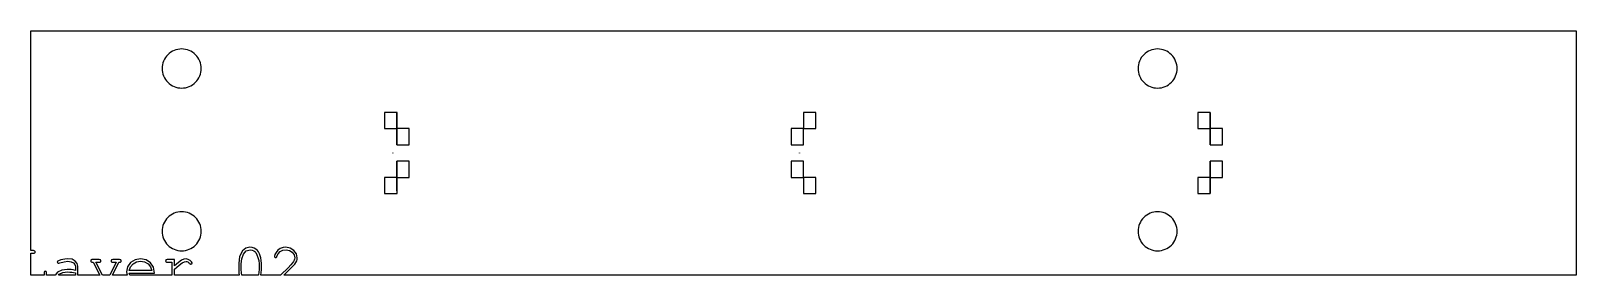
# Model space of a CAD drawing. Header units: millimetres. Extents: x -16 to 174, y 3 to 33.
import ezdxf

# ---------------------------------------------------------------- set-up
doc = ezdxf.new("R2010")
doc.units = ezdxf.units.MM
doc.layers.add('001_adhesive', color=7, linetype='Continuous')

msp = doc.modelspace()

# ---------------------------------------------------------------- linework, layer by layer
at = {"layer": '001_adhesive'}
for points in [[(-15.68, 3.15), (-15.68, 5.85), (-15.36, 5.85), (-15.27, 5.86), (-15.2, 5.89), (-15.17, 5.94), (-15.16, 6), (-15.17, 6.07), (-15.2, 6.11), (-15.27, 6.15), (-15.36, 6.16), (-15.68, 6.16), (-15.68, 33.15), (174.32, 33.15), (174.32, 3.15), (15.43, 3.15), (16.18, 3.88), (16.54, 4.24), (16.77, 4.51), (16.91, 4.71), (17.01, 4.89), (17.06, 5.08), (17.08, 5.28), (16.97, 5.76), (16.67, 6.18), (16.21, 6.48), (15.68, 6.58), (15.33, 6.53), (14.99, 6.4), (14.69, 6.2), (14.47, 5.93), (14.32, 5.67), (14.28, 5.46), (14.29, 5.41), (14.32, 5.36), (14.36, 5.33), (14.42, 5.32), (14.48, 5.33), (14.52, 5.36), (14.55, 5.4), (14.58, 5.47), (14.72, 5.78), (14.98, 6.04), (15.31, 6.21), (15.69, 6.27), (16.1, 6.19), (16.45, 5.96), (16.69, 5.64), (16.77, 5.27), (16.75, 5.12), (16.71, 4.98), (16.63, 4.82), (16.5, 4.65), (16.28, 4.4), (15.94, 4.05), (15.04, 3.2), (15, 3.15), (12.58, 3.15), (12.67, 3.8), (12.67, 4.56), (12.65, 4.95), (12.59, 5.29), (12.52, 5.52), (12.41, 5.78), (12.29, 6.01), (12.18, 6.17), (11.99, 6.34), (11.77, 6.47), (11.53, 6.55), (11.26, 6.58), (10.75, 6.46), (10.34, 6.12), (9.98, 5.45), (9.87, 4.56), (9.87, 3.8), (9.89, 3.41), (9.93, 3.15), (1.96, 3.15), (1.96, 3.88), (2.55, 4.39), (2.94, 4.66), (3.2, 4.78), (3.42, 4.82), (3.51, 4.81), (3.6, 4.77), (3.71, 4.71), (3.83, 4.6), (3.88, 4.54), (3.92, 4.52), (3.95, 4.51), (3.98, 4.51), (4.05, 4.52), (4.1, 4.55), (4.13, 4.6), (4.14, 4.67), (4.08, 4.78), (3.91, 4.94), (3.66, 5.08), (3.4, 5.13), (3.14, 5.09), (2.85, 4.97), (2.48, 4.72), (1.96, 4.28), (1.96, 5.05), (1.09, 5.05), (1, 5.04), (0.93, 5.01), (0.9, 4.96), (0.89, 4.9), (0.9, 4.84), (0.93, 4.79), (1, 4.75), (1.09, 4.74), (1.65, 4.74), (1.65, 3.15), (-3.53, 3.15), (-3.61, 3.4), (-0.49, 3.4), (-0.61, 4.11), (-0.97, 4.67), (-1.52, 5.04), (-2.2, 5.16), (-2.87, 5.04), (-3.42, 4.68), (-3.79, 4.16), (-3.91, 3.54), (-3.84, 3.15), (-5.65, 3.15), (-4.87, 4.74), (-4.74, 4.74), (-4.67, 4.75), (-4.63, 4.77), (-4.6, 4.81), (-4.58, 4.85), (-4.57, 4.89), (-4.59, 4.96), (-4.62, 5.01), (-4.68, 5.04), (-4.78, 5.05), (-5.61, 5.05), (-5.71, 5.04), (-5.77, 5.01), (-5.81, 4.96), (-5.82, 4.9), (-5.81, 4.84), (-5.77, 4.79), (-5.71, 4.75), (-5.61, 4.74), (-5.2, 4.74), (-5.98, 3.15), (-6.89, 3.15), (-7.68, 4.74), (-7.27, 4.74), (-7.18, 4.75), (-7.11, 4.79), (-7.08, 4.83), (-7.07, 4.89), (-7.08, 4.96), (-7.11, 5.01), (-7.18, 5.04), (-7.27, 5.05), (-8.11, 5.05), (-8.18, 5.05), (-8.22, 5.03), (-8.26, 5.01), (-8.29, 4.98), (-8.3, 4.94), (-8.31, 4.89), (-8.3, 4.83), (-8.26, 4.79), (-8.2, 4.75), (-8.11, 4.74), (-8.02, 4.74), (-7.22, 3.15), (-9.9, 3.15), (-9.9, 4.23), (-9.98, 4.57), (-10.22, 4.87), (-10.61, 5.09), (-11.13, 5.16), (-11.49, 5.12), (-11.98, 5.01), (-12.27, 4.92), (-12.4, 4.86), (-12.42, 4.82), (-12.43, 4.76), (-12.42, 4.7), (-12.39, 4.65), (-12.34, 4.62), (-12.29, 4.61), (-12.24, 4.62), (-12.14, 4.64), (-11.57, 4.8), (-11.14, 4.85), (-10.73, 4.8), (-10.44, 4.67), (-10.27, 4.46), (-10.21, 4.23), (-10.21, 3.73), (-10.49, 3.78), (-10.74, 3.82), (-10.98, 3.84), (-11.2, 3.85), (-11.89, 3.76), (-12.39, 3.52), (-12.7, 3.16), (-12.7, 3.15), (-13.75, 3.15), (-13.75, 3.42), (-13.76, 3.52), (-13.79, 3.58), (-13.84, 3.61), (-13.9, 3.62), (-13.96, 3.61), (-14.01, 3.58), (-14.05, 3.51), (-14.06, 3.42), (-14.06, 3.15)], [(5.26, 28.54), (5.25, 28.77), (5.21, 29), (5.16, 29.23), (5.08, 29.45), (4.98, 29.67), (4.86, 29.87), (4.72, 30.06), (4.56, 30.23), (4.38, 30.39), (4.19, 30.53), (3.99, 30.65), (3.78, 30.75), (3.56, 30.83), (3.33, 30.89), (3.1, 30.92), (2.86, 30.94), (2.62, 30.92), (2.39, 30.89), (2.16, 30.83), (1.94, 30.75), (1.73, 30.65), (1.53, 30.53), (1.34, 30.39), (1.16, 30.23), (1, 30.06), (0.86, 29.87), (0.74, 29.67), (0.64, 29.45), (0.56, 29.23), (0.51, 29), (0.47, 28.77), (0.46, 28.54), (0.47, 28.3), (0.51, 28.07), (0.56, 27.84), (0.64, 27.62), (0.74, 27.4), (0.86, 27.2), (1, 27.01), (1.16, 26.84), (1.34, 26.68), (1.53, 26.54), (1.73, 26.42), (1.94, 26.32), (2.16, 26.24), (2.39, 26.18), (2.62, 26.15), (2.86, 26.14), (3.1, 26.15), (3.33, 26.18), (3.56, 26.24), (3.78, 26.32), (3.99, 26.42), (4.19, 26.54), (4.38, 26.68), (4.56, 26.84), (4.72, 27.01), (4.86, 27.2), (4.98, 27.4), (5.08, 27.62), (5.16, 27.84), (5.21, 28.07), (5.25, 28.3)], [(125.26, 28.54), (125.25, 28.77), (125.21, 29), (125.16, 29.23), (125.08, 29.45), (124.98, 29.67), (124.86, 29.87), (124.72, 30.06), (124.56, 30.23), (124.38, 30.39), (124.19, 30.53), (123.99, 30.65), (123.78, 30.75), (123.56, 30.83), (123.33, 30.89), (123.1, 30.92), (122.86, 30.94), (122.62, 30.92), (122.39, 30.89), (122.16, 30.83), (121.94, 30.75), (121.73, 30.65), (121.53, 30.53), (121.34, 30.39), (121.16, 30.23), (121, 30.06), (120.86, 29.87), (120.74, 29.67), (120.64, 29.45), (120.56, 29.23), (120.51, 29), (120.47, 28.77), (120.46, 28.54), (120.47, 28.3), (120.51, 28.07), (120.56, 27.84), (120.64, 27.62), (120.74, 27.4), (120.86, 27.2), (121, 27.01), (121.16, 26.84), (121.34, 26.68), (121.53, 26.54), (121.73, 26.42), (121.94, 26.32), (122.16, 26.24), (122.39, 26.18), (122.62, 26.15), (122.86, 26.14), (123.1, 26.15), (123.33, 26.18), (123.56, 26.24), (123.78, 26.32), (123.99, 26.42), (124.19, 26.54), (124.38, 26.68), (124.56, 26.84), (124.72, 27.01), (124.86, 27.2), (124.98, 27.4), (125.08, 27.62), (125.16, 27.84), (125.21, 28.07), (125.25, 28.3)], [(27.81, 23.15), (27.81, 21.15), (27.81, 21.15), (27.81, 21.15), (27.82, 21.15), (27.82, 21.15), (29.31, 21.15), (29.31, 19.16), (29.32, 19.16), (29.32, 21.16), (29.32, 23.15)], [(30.84, 19.16), (30.84, 21.15), (30.84, 21.16), (30.83, 21.16), (30.83, 21.16), (30.82, 21.16), (29.34, 21.16), (29.34, 23.15), (29.32, 23.15), (29.32, 19.16), (30.82, 19.16), (30.82, 19.16), (30.82, 19.16), (30.82, 19.16), (30.83, 19.16), (30.83, 19.16), (30.83, 19.16), (30.83, 19.16), (30.83, 19.16), (30.83, 19.16), (30.83, 19.16), (30.83, 19.16), (30.83, 19.16), (30.84, 19.16), (30.84, 19.16)], [(79.31, 23.15), (79.31, 21.16), (77.82, 21.16), (77.82, 21.16), (77.81, 21.16), (77.81, 21.16), (77.81, 21.15), (77.81, 19.16), (77.81, 19.16), (77.81, 19.16), (77.81, 19.16), (77.81, 19.16), (77.81, 19.16), (77.81, 19.16), (77.81, 19.16), (77.81, 19.16), (77.81, 19.16), (77.82, 19.16), (77.82, 19.16), (77.82, 19.16), (77.82, 19.16), (77.82, 19.16), (77.82, 19.16), (77.82, 19.16), (77.82, 19.16), (77.82, 19.16), (79.34, 19.16), (79.34, 21.15), (80.82, 21.15), (80.83, 21.15), (80.83, 21.15), (80.84, 21.15), (80.84, 21.15), (80.84, 23.15)], [(127.81, 23.15), (127.81, 21.15), (127.81, 21.15), (127.81, 21.15), (127.82, 21.15), (127.82, 21.15), (129.31, 21.15), (129.31, 19.16), (129.32, 19.16), (129.32, 23.15)], [(130.84, 19.16), (130.84, 21.15), (130.84, 21.16), (130.83, 21.16), (130.83, 21.16), (130.82, 21.16), (129.34, 21.16), (129.34, 23.15), (129.32, 23.15), (129.32, 21.16), (129.32, 19.16), (130.82, 19.16), (130.82, 19.16), (130.82, 19.16), (130.82, 19.16), (130.82, 19.16), (130.83, 19.16), (130.83, 19.16), (130.83, 19.16), (130.83, 19.16), (130.83, 19.16), (130.83, 19.16), (130.83, 19.16), (130.83, 19.16), (130.83, 19.16), (130.84, 19.16), (130.84, 19.16), (130.84, 19.16)], [(29.31, 17.15), (29.31, 15.16), (27.82, 15.16), (27.82, 15.16), (27.81, 15.16), (27.81, 15.16), (27.81, 15.15), (27.81, 13.16), (29.34, 13.16), (29.34, 15.15), (30.82, 15.15), (30.83, 15.15), (30.83, 15.15), (30.84, 15.15), (30.84, 15.15), (30.84, 17.15), (30.84, 17.15), (30.84, 17.15), (30.84, 17.15), (30.83, 17.15), (30.83, 17.15), (30.83, 17.15), (30.83, 17.15), (30.83, 17.15), (30.83, 17.15), (30.83, 17.15), (30.83, 17.15), (30.83, 17.15), (30.83, 17.15), (30.82, 17.15), (30.82, 17.15), (30.82, 17.15), (30.82, 17.15), (29.32, 17.15), (29.32, 13.5), (29.32, 13.5), (29.32, 13.5), (29.32, 13.5), (29.32, 13.5), (29.32, 13.5), (29.32, 13.5), (29.32, 13.5), (29.32, 13.5), (29.32, 13.83), (29.32, 17.15)], [(28.81, 18.15), (28.81, 18.16), (28.81, 18.16), (28.81, 18.15)], [(77.81, 17.15), (77.81, 15.15), (77.81, 15.15), (77.81, 15.15), (77.82, 15.15), (77.82, 15.15), (79.31, 15.15), (79.31, 13.16), (80.84, 13.16), (80.84, 15.15), (80.84, 15.16), (80.83, 15.16), (80.83, 15.16), (80.82, 15.16), (79.34, 15.16), (79.34, 17.15), (77.82, 17.15), (77.82, 17.15), (77.82, 17.15), (77.82, 17.15), (77.82, 17.15), (77.82, 17.15), (77.82, 17.15), (77.82, 17.15), (77.82, 17.15), (77.81, 17.15), (77.81, 17.15), (77.81, 17.15), (77.81, 17.15), (77.81, 17.15), (77.81, 17.15), (77.81, 17.15), (77.81, 17.15)], [(78.81, 18.15), (78.81, 18.16), (78.81, 18.16), (78.81, 18.15)], [(129.31, 17.15), (129.31, 15.16), (127.82, 15.16), (127.82, 15.16), (127.81, 15.16), (127.81, 15.16), (127.81, 15.15), (127.81, 13.16), (129.32, 13.16), (129.32, 17.15)], [(129.34, 13.16), (129.34, 15.15), (130.82, 15.15), (130.83, 15.15), (130.83, 15.15), (130.84, 15.15), (130.84, 15.15), (130.84, 17.15), (130.84, 17.15), (130.84, 17.15), (130.84, 17.15), (130.83, 17.15), (130.83, 17.15), (130.83, 17.15), (130.83, 17.15), (130.83, 17.15), (130.83, 17.15), (130.83, 17.15), (130.83, 17.15), (130.83, 17.15), (130.83, 17.15), (130.82, 17.15), (130.82, 17.15), (130.82, 17.15), (130.82, 17.15), (130.82, 17.15), (129.32, 17.15), (129.32, 15.15), (129.32, 13.16)], [(5.26, 8.54), (5.25, 8.77), (5.21, 9), (5.16, 9.23), (5.08, 9.45), (4.98, 9.67), (4.86, 9.87), (4.72, 10.06), (4.56, 10.23), (4.38, 10.39), (4.19, 10.53), (3.99, 10.65), (3.78, 10.75), (3.56, 10.83), (3.33, 10.89), (3.1, 10.92), (2.86, 10.94), (2.62, 10.92), (2.39, 10.89), (2.16, 10.83), (1.94, 10.75), (1.73, 10.65), (1.53, 10.53), (1.34, 10.39), (1.16, 10.23), (1, 10.06), (0.86, 9.87), (0.74, 9.67), (0.64, 9.45), (0.56, 9.23), (0.51, 9), (0.47, 8.77), (0.46, 8.54), (0.47, 8.3), (0.51, 8.07), (0.56, 7.84), (0.64, 7.62), (0.74, 7.4), (0.86, 7.2), (1, 7.01), (1.16, 6.84), (1.34, 6.68), (1.53, 6.54), (1.73, 6.42), (1.94, 6.32), (2.16, 6.24), (2.39, 6.18), (2.62, 6.15), (2.86, 6.14), (3.1, 6.15), (3.33, 6.18), (3.56, 6.24), (3.78, 6.32), (3.99, 6.42), (4.19, 6.54), (4.38, 6.68), (4.56, 6.84), (4.72, 7.01), (4.86, 7.2), (4.98, 7.4), (5.08, 7.62), (5.16, 7.84), (5.21, 8.07), (5.25, 8.3)], [(125.26, 8.54), (125.25, 8.77), (125.21, 9), (125.16, 9.23), (125.08, 9.45), (124.98, 9.67), (124.86, 9.87), (124.72, 10.06), (124.56, 10.23), (124.38, 10.39), (124.19, 10.53), (123.99, 10.65), (123.78, 10.75), (123.56, 10.83), (123.33, 10.89), (123.1, 10.92), (122.86, 10.94), (122.62, 10.92), (122.39, 10.89), (122.16, 10.83), (121.94, 10.75), (121.73, 10.65), (121.53, 10.53), (121.34, 10.39), (121.16, 10.23), (121, 10.06), (120.86, 9.87), (120.74, 9.67), (120.64, 9.45), (120.56, 9.23), (120.51, 9), (120.47, 8.77), (120.46, 8.54), (120.47, 8.3), (120.51, 8.07), (120.56, 7.84), (120.64, 7.62), (120.74, 7.4), (120.86, 7.2), (121, 7.01), (121.16, 6.84), (121.34, 6.68), (121.53, 6.54), (121.73, 6.42), (121.94, 6.32), (122.16, 6.24), (122.39, 6.18), (122.62, 6.15), (122.86, 6.14), (123.1, 6.15), (123.33, 6.18), (123.56, 6.24), (123.78, 6.32), (123.99, 6.42), (124.19, 6.54), (124.38, 6.68), (124.56, 6.84), (124.72, 7.01), (124.86, 7.2), (124.98, 7.4), (125.08, 7.62), (125.16, 7.84), (125.21, 8.07), (125.25, 8.3)], [(12.28, 3.15), (10.27, 3.15), (10.2, 3.43), (10.17, 3.85), (10.17, 4.52), (10.24, 5.17), (10.46, 5.74), (10.81, 6.13), (11.27, 6.27), (11.51, 6.23), (11.73, 6.14), (11.86, 6.04), (11.97, 5.92), (12.11, 5.66), (12.24, 5.33), (12.33, 4.94), (12.37, 4.52), (12.37, 3.85), (12.29, 3.19)], [(-0.8, 3.71), (-3.6, 3.71), (-3.43, 4.18), (-3.12, 4.54), (-2.7, 4.77), (-2.2, 4.85), (-1.7, 4.77), (-1.28, 4.53), (-0.97, 4.17)], [(-10.21, 3.15), (-12.3, 3.15), (-12.21, 3.25), (-11.76, 3.47), (-11.17, 3.54), (-10.91, 3.53), (-10.66, 3.51), (-10.43, 3.47), (-10.21, 3.42)]]:
    msp.add_lwpolyline(points, close=True, dxfattribs=at)

doc.saveas('drawing.dxf')
